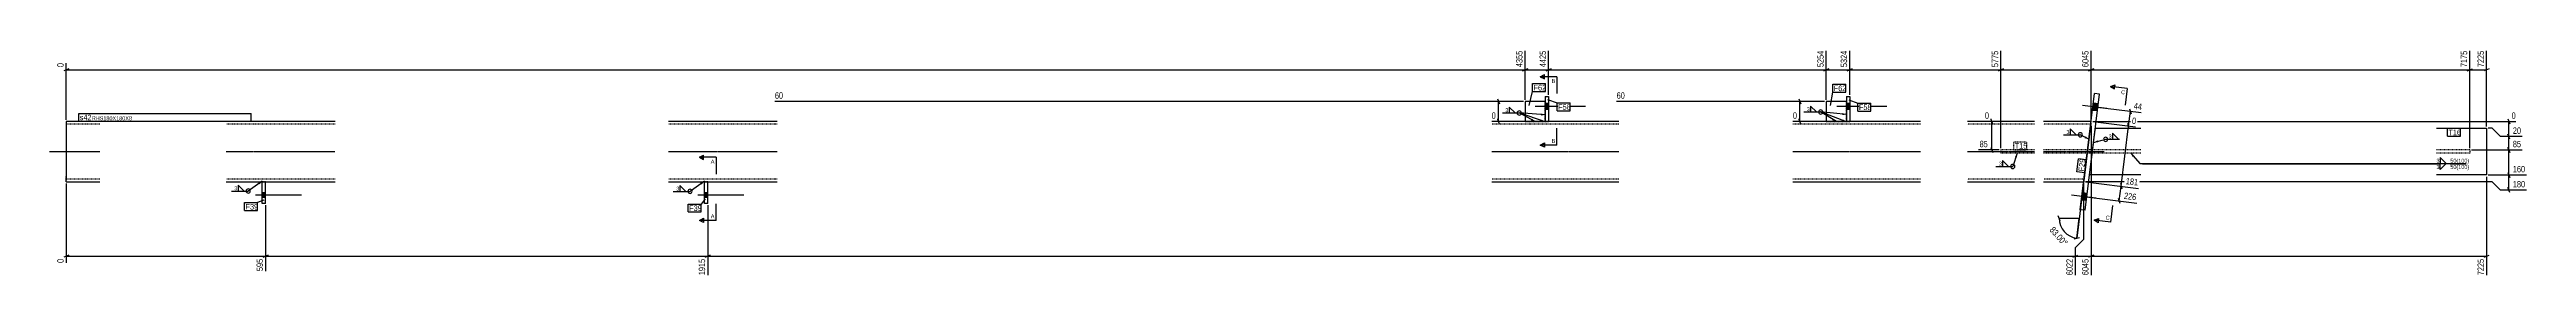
# Model space of a CAD drawing. Header units: millimetres. Extents: x 5285 to 65274, y 8 to 1303.
# Drawn here: x 44208 to 51602, y 8 to 687 of the extents above; entities that cross this region are included whole.
import ezdxf

# ---------------------------------------------------------------- set-up
doc = ezdxf.new("R2010")
doc.units = ezdxf.units.MM
doc.linetypes.add('DXK_LINE_DOT2', pattern=[3.9198, 1.9599, -1.9599])
doc.linetypes.add('DXK_LINE_DOT3', pattern=[5.9187, 2.979, -0.9799, 0.9799, -0.9799])
for name, color, linetype in [('MÅLSÆTNING', 7, 'Continuous'), ('STÅL', 7, 'Continuous'), ('TEKST', 7, 'Continuous')]:
    doc.layers.add(name, color=color, linetype=linetype)
doc.styles.add('Arial', font='ARIAL.TTF', dxfattribs={"height": 0.2})
doc.styles.add('Arial Narrow', font='ARIALN.TTF', dxfattribs={"height": 0.2})

msp = doc.modelspace()

# ---------------------------------------------------------------- hatches: boundary and pattern name
at = {"layer": 'STÅL', "linetype": 'Continuous'}
for points in [[(48683.4, 507.4), (48683.4, 525.4), (48673.4, 525.4), (48673.4, 507.4)], [(48683.4, 507.4), (48683.4, 525.4), (48673.4, 525.4), (48673.4, 507.4)], [(49582.4, 507.4), (49582.4, 525.4), (49572.4, 525.4), (49572.4, 507.4)], [(49582.4, 507.4), (49582.4, 525.4), (49572.4, 525.4), (49572.4, 507.4)], [(50309.8, 526.3), (50307.1, 504.5), (50322, 502.7), (50324.6, 524.5)], [(50309.8, 526.3), (50307.1, 504.5), (50322, 502.7), (50324.6, 524.5)], [(44843.4, 258.4), (44843.4, 244.4), (44853.4, 244.4), (44853.4, 258.4)], [(44843.4, 258.4), (44843.4, 244.4), (44853.4, 244.4), (44853.4, 258.4)], [(46163.4, 258.4), (46163.4, 244.4), (46173.4, 244.4), (46173.4, 258.4)], [(46163.4, 258.4), (46163.4, 244.4), (46173.4, 244.4), (46173.4, 258.4)], [(50276.8, 258.3), (50274.2, 236.5), (50289.1, 234.7), (50291.7, 256.5)], [(50276.8, 258.3), (50274.2, 236.5), (50289.1, 234.7), (50291.7, 256.5)]]:
    msp.add_hatch(color=96, dxfattribs=at).paths.add_polyline_path(points)
at = {"layer": 'TEKST', "linetype": 'Continuous'}
for points in [[(48633.8, 480), (48643.4, 471.4), (48630.9, 474.5)], [(48662.6, 477.2), (48673.4, 470.2), (48660.6, 471.3)], [(48661.2, 495.2), (48673.4, 491.2), (48660.7, 489)], [(49533.3, 480.5), (49542.4, 471.4), (49530.1, 475.2)], [(49561.9, 477.6), (49572.4, 470.2), (49559.6, 471.7)], [(49560.3, 496.5), (49572.4, 492.2), (49559.7, 490.3)], [(50286.8, 426.8), (50296.5, 418.3), (50283.9, 421.2)], [(44831.4, 288), (44843.4, 292.6), (44835, 282.9)], [(46151.4, 288), (46163.4, 292.6), (46155, 282.9)]]:
    msp.add_hatch(color=3, dxfattribs=at).paths.add_polyline_path(points)

# ---------------------------------------------------------------- linework, layer by layer
at = {"layer": 'MÅLSÆTNING', "color": 7, "linetype": 'Continuous'}
for p, q in [((48613.4, 536.4), (48613.4, 682.5)), ((48683.4, 551.4), (48683.4, 682.5)), ((49512.4, 536.4), (49512.4, 682.5)), ((49582.4, 551.4), (49582.4, 682.5)), ((50033.4, 391.4), (50033.4, 682.5)), ((50303, 476.4), (50303, 682.5)), ((50303, 476.4), (50303, 682.5)), ((51433.4, 391.4), (51433.4, 682.5)), ((51483.4, 456.4), (51483.4, 682.5)), ((44265.9, 628.3), (44250.9, 622.3)), ((44258.4, 476.4), (44258.4, 645.9)), ((44258.4, 625.3), (48613.4, 625.3)), ((48605.9, 622.3), (48620.9, 628.3)), ((48675.9, 622.3), (48690.9, 628.3)), ((49504.9, 622.3), (49519.9, 628.3)), ((49574.9, 622.3), (49589.9, 628.3)), ((50025.9, 622.3), (50040.9, 628.3)), ((50310.5, 628.3), (50295.5, 622.3)), ((50295.5, 622.3), (50310.5, 628.3)), ((50303, 625.3), (51433.4, 625.3)), ((51425.9, 622.3), (51440.9, 628.3)), ((51490.9, 628.3), (51475.9, 622.3)), ((48608.4, 531.4), (46373.7, 531.4)), ((48531, 538.9), (48537, 523.9)), ((48534, 471.4), (48534, 531.4)), ((49507.4, 531.4), (48886.5, 531.4)), ((49430.4, 538.9), (49436.4, 523.9)), ((49433.4, 471.4), (49433.4, 531.4)), ((48608.4, 471.4), (48513.4, 471.4)), ((48537, 463.9), (48531, 478.9)), ((49507.4, 471.4), (49412.7, 471.4)), ((49436.4, 463.9), (49430.4, 478.9)), ((50033.1, 471.4), (49985.8, 471.4)), ((50009.5, 463.9), (50003.5, 478.9)), ((50006.5, 386.4), (50006.5, 471.4)), ((50302.4, 466.4), (50260.2, 122.6)), ((50303, 458.3), (50303, 12)), ((50308, 471.4), (51570.4, 471.4)), ((50308, 470.8), (50435.1, 455.2)), ((50313.4, 514.8), (50452.6, 497.7)), ((50392.4, 277.7), (50414.5, 457.7)), ((50416.6, 449.9), (50412.5, 465.5)), ((50414.5, 457.7), (50420, 501.7)), ((50417.9, 509.5), (50422, 493.9)), ((51499.7, 451.4), (51488.4, 451.4)), ((51499.7, 451.4), (51488.4, 451.4)), ((51524.7, 426.4), (51499.7, 451.4)), ((51546.7, 478.9), (51552.7, 463.9)), ((51549.7, 426.4), (51549.7, 471.4)), ((50028.4, 386.4), (49966.3, 386.4)), ((50003.5, 393.9), (50009.5, 378.9)), ((51438.4, 386.4), (51589.9, 386.4)), ((51438.4, 386.4), (51589.9, 386.4)), ((51589.9, 426.4), (51524.7, 426.4)), ((51589.9, 426.4), (51524.7, 426.4)), ((51552.7, 418.9), (51546.7, 433.9)), ((51552.7, 418.9), (51546.7, 433.9)), ((51549.7, 386.4), (51549.7, 426.4)), ((51483.4, 306.4), (51483.4, 12)), ((51488.4, 311.4), (51602.1, 311.4)), ((51546.7, 318.9), (51552.7, 303.9)), ((51549.7, 266.4), (51549.7, 311.4)), ((44258.4, 286.4), (44258.4, 48.6)), ((50280.5, 246.8), (50439, 227.3)), ((50280.9, 119.3), (50280.9, 286.4)), ((50280.9, 119.3), (50280.9, 286.4)), ((51499.7, 291.4), (50285.9, 291.4)), ((50285.9, 290.8), (50444.4, 271.3)), ((50285.9, 290.8), (50444.4, 271.3)), ((50389.1, 225.9), (50385, 241.5)), ((50387, 233.7), (50392.4, 277.7)), ((50390.4, 285.5), (50394.5, 269.9)), ((50390.4, 285.5), (50394.5, 269.9)), ((51524.7, 266.4), (51499.7, 291.4)), ((51602.1, 266.4), (51524.7, 266.4)), ((51552.7, 258.9), (51546.7, 273.9)), ((44853.4, 221.4), (44853.4, 24.2)), ((46173.4, 221.4), (46173.4, 12)), ((46173.4, 221.4), (46173.4, 12)), ((50210.5, 174.6), (50204.5, 189.6)), ((50207.5, 182.1), (50267.5, 182.1)), ((50260.2, 122.6), (50267.5, 182.1)), ((50252.4, 120.5), (50268, 124.6)), ((50255.9, 94.3), (50280.9, 119.3)), ((50255.9, 12), (50255.9, 94.3)), ((44265.9, 72.3), (44250.9, 66.3)), ((44258.4, 69.3), (44853.4, 69.3)), ((44845.9, 66.3), (44860.9, 72.3)), ((46180.9, 72.3), (46165.9, 66.3)), ((46165.9, 66.3), (46180.9, 72.3)), ((50248.4, 66.3), (50263.4, 72.3)), ((50255.9, 69.3), (50303, 69.3)), ((50310.5, 72.3), (50295.5, 66.3)), ((51475.9, 66.3), (51490.9, 72.3))]:
    msp.add_line(p, q, dxfattribs=at)
msp.add_arc((50267.5, 182.1), 60, 180, 263, dxfattribs=at)
at = {"layer": 'STÅL', "color": 2, "linetype": 'Continuous'}
for p, q in [((48673.4, 531.4), (48613.4, 531.4)), ((48613.4, 531.4), (48613.4, 471.4)), ((48673.4, 546.4), (48673.4, 471.4)), ((48673.4, 546.4), (48683.4, 546.4)), ((48683.4, 546.4), (48683.4, 471.4)), ((49572.4, 531.4), (49512.4, 531.4)), ((49512.4, 531.4), (49512.4, 471.4)), ((49572.4, 546.4), (49572.4, 471.4)), ((49572.4, 546.4), (49582.4, 546.4)), ((49582.4, 546.4), (49582.4, 471.4)), ((50270.6, 207.7), (50313.3, 555.1)), ((50285.5, 205.9), (50328.2, 553.3)), ((50328.2, 553.3), (50313.3, 555.1)), ((44358.4, 471.4), (44258.4, 471.4)), ((44258.4, 471.4), (44258.4, 307.4)), ((45060.9, 471.4), (44735.9, 471.4)), ((46380.9, 471.4), (46055.9, 471.4)), ((48893.4, 471.4), (48513.4, 471.4)), ((49793.4, 471.4), (49412.4, 471.4)), ((50133.4, 471.4), (49933.4, 471.4)), ((50303, 471.4), (50160.8, 471.4)), ((50315.7, 451.4), (50451.4, 451.4)), ((51333.4, 451.4), (51483.4, 451.4)), ((51483.4, 451.4), (51483.4, 311.4)), ((44258.4, 307.4), (44258.4, 296.1)), ((44258.4, 291.4), (44258.4, 296.1)), ((50451.4, 311.4), (50298.5, 311.4)), ((51483.4, 311.4), (51333.4, 311.4)), ((44258.4, 291.4), (44358.4, 291.4)), ((44735.9, 291.4), (45060.9, 291.4)), ((44843.4, 226.4), (44843.4, 291.4)), ((44853.4, 226.4), (44843.4, 226.4)), ((44853.4, 226.4), (44853.4, 291.4)), ((46055.9, 291.4), (46380.9, 291.4)), ((46163.4, 226.4), (46163.4, 291.4)), ((46173.4, 226.4), (46163.4, 226.4)), ((46173.4, 226.4), (46173.4, 291.4)), ((48513.4, 291.4), (48893.4, 291.4)), ((49412.4, 291.4), (49793.4, 291.4)), ((49933.4, 291.4), (50133.4, 291.4)), ((50160.8, 291.4), (50280.9, 291.4)), ((50285.5, 205.9), (50270.6, 207.7))]:
    msp.add_line(p, q, dxfattribs=at)
at = {"layer": 'STÅL', "color": 7, "linetype": 'DXK_LINE_DOT2'}
for p, q in [((48673.4, 471.4), (48673.4, 531.4)), ((49572.4, 471.4), (49572.4, 531.4)), ((44358.4, 463.4), (44258.4, 463.4)), ((45060.9, 463.4), (44735.9, 463.4)), ((46380.9, 463.4), (46055.9, 463.4)), ((48893.4, 463.4), (48513.4, 463.4)), ((48613.4, 471.4), (48673.4, 471.4)), ((48673.4, 471.4), (48683.4, 471.4)), ((49793.4, 463.4), (49412.4, 463.4)), ((49512.4, 471.4), (49572.4, 471.4)), ((49572.4, 471.4), (49582.4, 471.4)), ((50133.4, 463.4), (49933.4, 463.4)), ((50302, 463.4), (50160.8, 463.4)), ((50280.9, 291.4), (50303, 471.4)), ((50298.5, 311.4), (50315.7, 451.4)), ((50133.4, 386.4), (50033.4, 386.4)), ((50033.4, 386.4), (50033.4, 376.4)), ((50133.4, 376.4), (50033.4, 376.4)), ((50451.4, 386.4), (50160.8, 386.4)), ((50451.4, 376.4), (50160.8, 376.4)), ((51433.4, 386.4), (51333.4, 386.4)), ((51433.4, 376.4), (51333.4, 376.4)), ((51433.4, 386.4), (51433.4, 376.4)), ((44258.4, 301.3), (44258.4, 307.4)), ((44258.4, 300), (44258.4, 301.3)), ((44258.4, 299.4), (44258.4, 300)), ((44358.4, 299.4), (44258.4, 299.4)), ((44258.4, 296.1), (44258.4, 299.4)), ((45060.9, 299.4), (44735.9, 299.4)), ((46380.9, 299.4), (46055.9, 299.4)), ((48893.4, 299.4), (48513.4, 299.4)), ((49793.4, 299.4), (49412.4, 299.4)), ((50133.4, 299.4), (49933.4, 299.4)), ((50281.9, 299.4), (50160.8, 299.4)), ((44853.4, 291.4), (44843.4, 291.4)), ((46173.4, 291.4), (46163.4, 291.4))]:
    msp.add_line(p, q, dxfattribs=at)
at = {"layer": 'STÅL', "color": 96, "linetype": 'Continuous'}
for p, q in [((48683.4, 525.4), (48673.4, 525.4)), ((48683.4, 525.4), (48673.4, 525.4)), ((49582.4, 525.4), (49572.4, 525.4)), ((49582.4, 525.4), (49572.4, 525.4)), ((50349.6, 510.3), (50277.1, 519.2)), ((50349.6, 510.3), (50277.1, 519.2)), ((50324.6, 524.5), (50309.8, 526.3)), ((50324.6, 524.5), (50309.8, 526.3)), ((48793.4, 516.4), (48643.4, 516.4)), ((48793.4, 516.4), (48643.4, 516.4)), ((48683.4, 507.4), (48673.4, 507.4)), ((48683.4, 507.4), (48673.4, 507.4)), ((49693.4, 516.4), (49543.4, 516.4)), ((49693.4, 516.4), (49543.4, 516.4)), ((49582.4, 507.4), (49572.4, 507.4)), ((49582.4, 507.4), (49572.4, 507.4)), ((50322, 502.7), (50307.1, 504.5)), ((50322, 502.7), (50307.1, 504.5)), ((44960.9, 251.4), (44823.4, 251.4)), ((44960.9, 251.4), (44823.4, 251.4)), ((44853.4, 258.4), (44843.4, 258.4)), ((44853.4, 258.4), (44843.4, 258.4)), ((44853.4, 244.4), (44843.4, 244.4)), ((44853.4, 244.4), (44843.4, 244.4)), ((46280.9, 251.4), (46143.4, 251.4)), ((46280.9, 251.4), (46143.4, 251.4)), ((46173.4, 258.4), (46163.4, 258.4)), ((46173.4, 258.4), (46163.4, 258.4)), ((46173.4, 244.4), (46163.4, 244.4)), ((46173.4, 244.4), (46163.4, 244.4)), ((50316.7, 242.4), (50244.2, 251.2)), ((50316.7, 242.4), (50244.2, 251.2)), ((50289.1, 234.7), (50274.2, 236.5)), ((50289.1, 234.7), (50274.2, 236.5)), ((50291.7, 256.5), (50276.8, 258.3)), ((50291.7, 256.5), (50276.8, 258.3))]:
    msp.add_line(p, q, dxfattribs=at)
at = {"layer": 'STÅL', "color": 7, "linetype": 'DXK_LINE_DOT3'}
for p, q in [((44208.4, 381.4), (44358.4, 381.4)), ((44735.9, 381.4), (45060.9, 381.4)), ((46055.9, 381.4), (46380.9, 381.4)), ((48513.4, 381.4), (48893.4, 381.4)), ((49412.4, 381.4), (49793.4, 381.4)), ((49933.4, 381.4), (50133.4, 381.4)), ((50160.8, 381.4), (50342, 381.4))]:
    msp.add_line(p, q, dxfattribs=at)

# ---------------------------------------------------------------- next in the draw order: wipeouts: each hides what was drawn before it
at = {"color": 0, "linetype": 'Continuous'}
for points, layer in [([(48609.4, 686.5), (48581.4, 686.5), (48581.4, 629.8), (48609.4, 629.8)], 'MÅLSÆTNING'), ([(51429.4, 686.5), (51401.4, 686.5), (51401.4, 629.8), (51429.4, 629.8)], 'MÅLSÆTNING'), ([(44254.4, 649.9), (44226.4, 649.9), (44226.4, 629.8), (44254.4, 629.8)], 'MÅLSÆTNING'), ([(48529.5, 535.4), (48529.5, 563.4), (46369.7, 563.4), (46369.7, 535.4)], 'MÅLSÆTNING'), ([(49428.9, 535.4), (49428.9, 563.4), (48882.5, 563.4), (48882.5, 535.4)], 'MÅLSÆTNING'), ([(51334, 501.2), (51337.5, 529), (50428.3, 532.9), (50424.9, 505.1)], 'MÅLSÆTNING'), ([(50002, 475.4), (50002, 503.4), (49981.8, 503.4), (49981.8, 475.4)], 'MÅLSÆTNING'), ([(51574.4, 475.4), (51574.4, 503.4), (51554.2, 503.4), (51554.2, 475.4)], 'MÅLSÆTNING'), ([(49998.3, 390.4), (49998.3, 418.4), (49966, 418.4), (49966, 390.4)], 'MÅLSÆTNING'), ([(50445.2, 275.3), (50448.7, 303), (50404.4, 308.5), (50401, 280.7)], 'MÅLSÆTNING'), ([(51602.4, 315.4), (51602.4, 343.4), (51557.8, 343.4), (51557.8, 315.4)], 'MÅLSÆTNING'), ([(44254.4, 64.7), (44226.4, 64.7), (44226.4, 44.6), (44254.4, 44.6)], 'MÅLSÆTNING'), ([(44849.4, 64.7), (44821.4, 64.7), (44821.4, 20.2), (44849.4, 20.2)], 'MÅLSÆTNING'), ([(50299, 64.7), (50271, 64.7), (50271, 8), (50299, 8)], 'MÅLSÆTNING'), ([(48703.4, 407.2), (48703.4, 419.7), (48692.3, 419.7), (48692.3, 407.2)], 'TEKST'), ([(46193.4, 345.5), (46193.4, 358), (46182.3, 358), (46182.3, 345.5)], 'TEKST'), ([(50357.6, 177.2), (50359.1, 189.6), (50347.1, 191), (50345.6, 178.6)], 'TEKST')]:
    msp.add_wipeout(points, dxfattribs=at).dxf.layer = layer
at = {"color": 0}
for points in [[(44329.3, 474.9), (44329.3, 492.4), (44298.4, 492.4), (44298.4, 474.9)], [(50237.8, 433.1), (50237.8, 447.6), (50228.2, 447.6), (50228.2, 433.1)], [(50107.9, 389.9), (50107.9, 407.4), (50074.8, 407.4), (50074.8, 389.9)], [(51342.5, 347.1), (51342.5, 361.6), (50455.9, 361.6), (50455.9, 347.1)], [(44768.7, 264.9), (44768.7, 279.4), (44759.1, 279.4), (44759.1, 264.9)], [(46087.8, 263.9), (46087.8, 278.4), (46078.2, 278.4), (46078.2, 263.9)], [(46150.8, 204), (46150.8, 221.5), (46117.8, 221.5), (46117.8, 204)]]:
    msp.add_wipeout(points, dxfattribs=at).dxf.layer = 'TEKST'

# ---------------------------------------------------------------- next in the draw order: hatches: boundary and pattern name
at = {"layer": 'TEKST', "linetype": 'Continuous'}
for points in [[(48670.9, 407.2), (48670.9, 400.9), (48658.4, 400.9)], [(46160.9, 364.2), (46160.9, 358), (46148.4, 364.2)], [(50325.3, 181.1), (50324.5, 174.9), (50312.1, 176.4)]]:
    msp.add_hatch(color=30, dxfattribs=at).paths.add_polyline_path(points)

# ---------------------------------------------------------------- next in the draw order: linework, layer by layer
at = {"layer": 'MÅLSÆTNING', "color": 7, "linetype": 'Continuous'}
for p, q in [((48613.4, 536.4), (48613.4, 682.5)), ((51433.4, 391.4), (51433.4, 682.5)), ((48620.9, 628.3), (48605.9, 622.3)), ((48613.4, 625.3), (48683.4, 625.3)), ((51425.9, 622.3), (51440.9, 628.3)), ((51433.4, 625.3), (51483.4, 625.3)), ((50303, 458.3), (50303, 12)), ((50308, 470.8), (50435.1, 455.2)), ((50416.6, 449.9), (50412.5, 465.5)), ((51524.7, 426.4), (51499.7, 451.4)), ((51546.7, 393.9), (51552.7, 378.9)), ((44853.4, 221.4), (44853.4, 24.2)), ((44860.9, 72.3), (44845.9, 66.3)), ((44853.4, 69.3), (46173.4, 69.3)), ((50310.5, 72.3), (50295.5, 66.3)), ((50303, 69.3), (51483.4, 69.3))]:
    msp.add_line(p, q, dxfattribs=at)
at = {"layer": 'TEKST', "color": 7, "linetype": 'Continuous'}
for p, q in [((48708.4, 400.9), (48708.4, 450.9)), ((48708.4, 400.9), (48658.4, 400.9)), ((46198.4, 364.2), (46148.4, 364.2)), ((46198.4, 364.2), (46198.4, 314.2)), ((50361.8, 170.3), (50312.1, 176.4))]:
    msp.add_line(p, q, dxfattribs=at)
at = {"layer": 'TEKST', "color": 3, "linetype": 'Continuous'}
for p, q in [((50258.2, 431.6), (50240.4, 449.4)), ((50240.4, 449.4), (50240.4, 431.6)), ((50220.4, 431.6), (50270.5, 431.6)), ((50240.4, 431.6), (50258.2, 431.6)), ((50296.5, 418.3), (50270.5, 431.6)), ((51362.9, 345.6), (51345.1, 363.5)), ((51345.1, 363.5), (51345.1, 345.6)), ((51345.1, 345.6), (51362.9, 345.6)), ((44751.4, 263.4), (44801.5, 263.4)), ((44789.2, 263.4), (44771.3, 281.3)), ((44771.3, 281.3), (44771.3, 263.4)), ((44771.3, 263.4), (44789.2, 263.4)), ((44843.4, 292.6), (44801.5, 263.4)), ((46070.4, 262.4), (46120.5, 262.4)), ((46108.2, 262.4), (46090.3, 280.3)), ((46090.3, 280.3), (46090.3, 262.4)), ((46090.3, 262.4), (46108.2, 262.4)), ((46163.4, 292.6), (46120.5, 262.4))]:
    msp.add_line(p, q, dxfattribs=at)
at = {"layer": 'TEKST', "color": 30, "linetype": 'Continuous'}
for p, q in [((46148.4, 364.2), (46160.9, 370.5)), ((46160.9, 358), (46160.9, 370.5)), ((48658.4, 400.9), (48670.9, 407.2)), ((48670.9, 394.7), (48658.4, 400.9)), ((48670.9, 407.2), (48670.9, 394.7)), ((46148.4, 364.2), (46160.9, 358)), ((50312.1, 176.4), (50325.3, 181.1)), ((50323.8, 168.7), (50312.1, 176.4)), ((50325.3, 181.1), (50323.8, 168.7))]:
    msp.add_line(p, q, dxfattribs=at)
at = {"layer": 'TEKST', "color": 3, "linetype": 'Continuous'}
for centre, start, end in [((50270.5, 431.6), 90, 270), ((50270.5, 431.6), 270, 90), ((44801.5, 263.4), 90, 270), ((44801.5, 263.4), 270, 90)]:
    msp.add_arc(centre, 6.25, start, end, dxfattribs=at)

# ---------------------------------------------------------------- next in the draw order: texts
at = {"layer": 'MÅLSÆTNING', "color": 3, "linetype": 'Continuous', "style": 'Arial Narrow'}
for s, height, rotation, p in [('4355', 19.09, 90.00021, (48605.4, 633.8)), ('7175', 19.09, 90.00021, (51425.4, 633.8)), ('0', 19.1, 90.00021, (44250.4, 633.8)), ('44', 19.09, -7.00154, (50429.4, 508.6)), ('0', 19.1, 90.00021, (44250.4, 48.6)), ('595', 19.09, 90.00021, (44845.4, 24.2)), ('6045', 19.09, 90.00021, (50295, 12))]:
    msp.add_text(s, height=height, rotation=rotation, dxfattribs=at).set_placement(p)
for s, height, p in [('0', 19.1, (49985.8, 479.4)), ('0', 19.1, (51558.2, 479.4)), ('85', 19.09, (49970, 394.4))]:
    msp.add_text(s, height=height, dxfattribs=at).set_placement(p)
at = {"layer": 'TEKST', "color": 3, "style": 'Arial Narrow'}
for p in [(50229.2, 434.1), (44760.1, 265.9), (46079.2, 264.9)]:
    msp.add_text('3', height=11.9, dxfattribs=at).set_placement(p)
at = {"layer": 'TEKST', "color": 3, "linetype": 'Continuous', "style": 'Arial'}
for s, p in [('B', (48692.3, 407.2)), ('A', (46182.3, 345.5))]:
    msp.add_text(s, height=11.9, dxfattribs=at).set_placement(p)
msp.add_text('C', height=11.9, rotation=-7.00154, dxfattribs=at).set_placement((50345.6, 178.6))

# ---------------------------------------------------------------- next in the draw order: wipeouts: each hides what was drawn before it
at = {"color": 0, "linetype": 'Continuous'}
for points in [[(48529.5, 475.4), (48529.5, 503.4), (46381.9, 503.4), (46381.9, 475.4)], [(49428.9, 475.4), (49428.9, 503.4), (48894.7, 503.4), (48894.7, 475.4)], [(51602.4, 270.4), (51602.4, 298.4), (51557.8, 298.4), (51557.8, 270.4)], [(50439.8, 231.3), (50443.3, 259.1), (50399, 264.5), (50395.6, 236.7)]]:
    msp.add_wipeout(points, dxfattribs=at).dxf.layer = 'MÅLSÆTNING'
at = {"color": 0}
for points in [[(44329.3, 474.9), (44329.3, 492.4), (44298.4, 492.4), (44298.4, 474.9)], [(50107.9, 389.9), (50107.9, 407.4), (50074.8, 407.4), (50074.8, 389.9)], [(46150.8, 204), (46150.8, 221.5), (46117.8, 221.5), (46117.8, 204)]]:
    msp.add_wipeout(points, dxfattribs=at).dxf.layer = 'TEKST'

# ---------------------------------------------------------------- next in the draw order: hatches: boundary and pattern name
at = {"layer": 'TEKST', "linetype": 'Continuous'}
msp.add_hatch(color=3, dxfattribs=at).paths.add_polyline_path([(50075.5, 365.6), (50082.5, 376.4), (50081.4, 363.6)])

# ---------------------------------------------------------------- next in the draw order: linework, layer by layer
at = {"layer": 'MÅLSÆTNING', "color": 7, "linetype": 'Continuous'}
for p, q in [((51549.7, 311.4), (51549.7, 386.4)), ((51488.4, 311.4), (51602.1, 311.4)), ((51546.7, 318.9), (51552.7, 303.9))]:
    msp.add_line(p, q, dxfattribs=at)
at = {"layer": 'TEKST', "color": 7, "linetype": 'Continuous'}
for p, q in [((44295.4, 471.9), (44295.4, 495.4)), ((46114.8, 224.5), (46153.8, 224.5)), ((46114.8, 201), (46114.8, 224.5)), ((46165.7, 239.7), (46153.8, 224.5)), ((46153.8, 201), (46153.8, 224.5)), ((46114.8, 201), (46153.8, 201)), ((50361.8, 170.3), (50367.8, 220))]:
    msp.add_line(p, q, dxfattribs=at)
at = {"layer": 'TEKST', "color": 7, "linetype": 'DXK_LINE_DOT2'}
for p, q in [((50071.8, 410.4), (50110.9, 410.4)), ((50071.8, 386.9), (50071.8, 410.4)), ((50071.8, 386.9), (50110.9, 386.9)), ((50110.9, 386.9), (50110.9, 410.4))]:
    msp.add_line(p, q, dxfattribs=at)
at = {"layer": 'TEKST', "color": 3, "linetype": 'Continuous'}
for start, end in [(90, 270), (270, 90)]:
    msp.add_arc((46120.5, 262.4), 6.25, start, end, dxfattribs=at)

# ---------------------------------------------------------------- next in the draw order: texts
at = {"layer": 'MÅLSÆTNING', "color": 3, "linetype": 'Continuous', "style": 'Arial Narrow'}
for s, height, p in [('60', 19.09, (46373.7, 539.4)), ('60', 19.09, (48886.5, 539.4)), ('0', 19.1, (48513.4, 479.4)), ('0', 19.1, (49412.7, 479.4)), ('160', 19.09, (51561.8, 319.4)), ('180', 19.09, (51561.8, 274.4))]:
    msp.add_text(s, height=height, dxfattribs=at).set_placement(p)
for s, p in [('181', (50405.5, 284.2)), ('226', (50400.1, 240.2))]:
    msp.add_text(s, height=19.09, rotation=-7.00154, dxfattribs=at).set_placement(p)
at = {"layer": 'TEKST', "color": 3, "style": 'Arial Narrow'}
for s, p in [('T15', (50074.8, 389.9)), ('F39', (46117.8, 204))]:
    msp.add_text(s, height=16.7, dxfattribs=at).set_placement(p)

# ---------------------------------------------------------------- next in the draw order: wipeouts: each hides what was drawn before it
at = {"color": 0, "linetype": 'Continuous'}
for points, layer in [([(48679.4, 686.5), (48651.4, 686.5), (48651.4, 629.8), (48679.4, 629.8)], 'MÅLSÆTNING'), ([(51479.4, 686.5), (51451.4, 686.5), (51451.4, 629.8), (51479.4, 629.8)], 'MÅLSÆTNING'), ([(50439.5, 458.7), (50443, 486.5), (50422.9, 488.9), (50419.5, 461.1)], 'MÅLSÆTNING'), ([(51590.2, 430.4), (51590.2, 458.4), (51557.8, 458.4), (51557.8, 430.4)], 'MÅLSÆTNING'), ([(51479.4, 64.7), (51451.4, 64.7), (51451.4, 8), (51479.4, 8)], 'MÅLSÆTNING'), ([(50403.6, 552.1), (50405.1, 564.5), (50393.2, 566), (50391.7, 553.6)], 'TEKST'), ([(51423.4, 347.1), (51423.4, 361.6), (51374.2, 361.6), (51374.2, 347.1)], 'TEKST')]:
    msp.add_wipeout(points, dxfattribs=at).dxf.layer = layer
at = {"color": 0}
for points, layer in [([(50220.5, 91.5), (50241.5, 110), (50192.8, 165.1), (50171.8, 146.6)], 'MÅLSÆTNING'), ([(44807.6, 474.9), (44807.6, 487.4), (44334.6, 487.4), (44334.6, 474.9)], 'TEKST'), ([(51402.3, 430.4), (51402.3, 447.9), (51369.3, 447.9), (51369.3, 430.4)], 'TEKST'), ([(50363.8, 419.6), (50363.8, 434.1), (50354.2, 434.1), (50354.2, 419.6)], 'TEKST'), ([(50285.1, 354.2), (50267.7, 356.3), (50263.7, 323.5), (50281.1, 321.4)], 'TEKST'), ([(44826.5, 208.3), (44826.5, 225.8), (44793.5, 225.8), (44793.5, 208.3)], 'TEKST')]:
    msp.add_wipeout(points, dxfattribs=at).dxf.layer = layer

# ---------------------------------------------------------------- next in the draw order: hatches: boundary and pattern name
at = {"layer": 'TEKST', "linetype": 'Continuous'}
for color, points in [(30, [(50373.6, 574.7), (50372.9, 568.5), (50361.2, 576.2)]), (3, [(50323.3, 408.9), (50310.4, 408.8), (50321.8, 415)])]:
    msp.add_hatch(color=color, dxfattribs=at).paths.add_polyline_path(points)

# ---------------------------------------------------------------- next in the draw order: linework, layer by layer
at = {"layer": 'MÅLSÆTNING', "color": 7, "linetype": 'Continuous'}
for p, q in [((48683.4, 551.4), (48683.4, 682.5)), ((48690.9, 628.3), (48675.9, 622.3)), ((48683.4, 625.3), (49512.4, 625.3)), ((51552.7, 378.9), (51546.7, 393.9)), ((50255.9, 94.3), (50280.9, 119.3)), ((50255.9, 12), (50255.9, 94.3)), ((46173.4, 69.3), (50255.9, 69.3)), ((50248.4, 66.3), (50263.4, 72.3))]:
    msp.add_line(p, q, dxfattribs=at)
at = {"layer": 'TEKST', "color": 30, "linetype": 'Continuous'}
for p, q in [((50361.2, 576.2), (50374.4, 580.9)), ((50361.2, 576.2), (50372.9, 568.5)), ((50372.9, 568.5), (50374.4, 580.9))]:
    msp.add_line(p, q, dxfattribs=at)
at = {"layer": 'TEKST', "color": 7, "linetype": 'Continuous'}
for q in [(50361.2, 576.2), (50404.8, 520.5)]:
    msp.add_line((50410.8, 570.1), q, dxfattribs=at)
at = {"layer": 'TEKST', "color": 3, "linetype": 'Continuous'}
for p, q in [((50310.4, 408.8), (50346.4, 418.1)), ((50346.4, 418.1), (50387.8, 418.1)), ((50384.2, 418.1), (50366.4, 436)), ((50366.4, 436), (50366.4, 418.1)), ((50366.4, 418.1), (50384.2, 418.1))]:
    msp.add_line(p, q, dxfattribs=at)
for start, end in [(90, 270), (270, 90)]:
    msp.add_arc((50346.4, 418.1), 6.25, start, end, dxfattribs=at)

# ---------------------------------------------------------------- next in the draw order: texts
at = {"layer": 'MÅLSÆTNING', "color": 3, "linetype": 'Continuous', "style": 'Arial Narrow'}
for s, height, rotation, p in [('4425', 19.09, 90.00021, (48675.4, 633.8)), ('7225', 19.09, 90.00021, (51475.4, 633.8)), ('0', 19.1, -7.00154, (50424, 464.6)), ('7225', 19.09, 90.00021, (51475.4, 12))]:
    msp.add_text(s, height=height, rotation=rotation, dxfattribs=at).set_placement(p)
msp.add_text('20', height=19.09, dxfattribs=at).set_placement((51561.8, 434.4))
at = {"layer": 'MÅLSÆTNING', "color": 3, "style": 'Arial Narrow'}
msp.add_text('83.00°', height=19.09, rotation=-48.50088, dxfattribs=at).set_placement((50177.4, 146.2))
at = {"layer": 'TEKST', "color": 3, "linetype": 'Continuous', "style": 'Arial'}
msp.add_text('C', height=11.9, rotation=-7.00154, dxfattribs=at).set_placement((50391.7, 553.6))
at = {"layer": 'TEKST', "color": 3, "style": 'Arial Narrow'}
msp.add_text('3', height=11.9, dxfattribs=at).set_placement((50355.2, 420.6))

# ---------------------------------------------------------------- next in the draw order: wipeouts: each hides what was drawn before it
at = {"color": 0}
for points in [[(44807.6, 474.9), (44807.6, 487.4), (44334.6, 487.4), (44334.6, 474.9)], [(48562.8, 498.2), (48562.8, 512.7), (48553.2, 512.7), (48553.2, 498.2)], [(49462.6, 501.2), (49462.6, 515.7), (49453, 515.7), (49453, 501.2)], [(51402.3, 430.4), (51402.3, 447.9), (51369.3, 447.9), (51369.3, 430.4)], [(50036.2, 338.4), (50036.2, 352.9), (50026.6, 352.9), (50026.6, 338.4)], [(50285.1, 354.2), (50267.7, 356.3), (50263.7, 323.5), (50281.1, 321.4)], [(44826.5, 208.3), (44826.5, 225.8), (44793.5, 225.8), (44793.5, 208.3)]]:
    msp.add_wipeout(points, dxfattribs=at).dxf.layer = 'TEKST'
at = {"color": 0, "linetype": 'Continuous'}
for points in [[(51342.5, 328.4), (51342.5, 342.9), (50455.9, 342.9), (50455.9, 328.4)], [(46193.4, 181.9), (46193.4, 194.4), (46182.3, 194.4), (46182.3, 181.9)]]:
    msp.add_wipeout(points, dxfattribs=at).dxf.layer = 'TEKST'

# ---------------------------------------------------------------- next in the draw order: hatches: boundary and pattern name
at = {"layer": 'TEKST', "linetype": 'Continuous'}
for color, points in [(3, [(50427.2, 364.9), (50421.4, 376.4), (50431.9, 369)]), (30, [(46160.9, 181.9), (46160.9, 175.7), (46148.4, 175.7)])]:
    msp.add_hatch(color=color, dxfattribs=at).paths.add_polyline_path(points)

# ---------------------------------------------------------------- next in the draw order: linework, layer by layer
at = {"layer": 'TEKST', "color": 7, "linetype": 'Continuous'}
for p, q in [((44295.4, 495.4), (44810.6, 495.4)), ((44295.4, 471.9), (44810.6, 471.9)), ((44810.6, 471.9), (44810.6, 495.4)), ((51366.3, 450.9), (51405.3, 450.9)), ((51366.3, 427.4), (51366.3, 450.9)), ((51405.3, 427.4), (51405.3, 450.9)), ((51366.3, 427.4), (51405.3, 427.4)), ((50260.4, 320.9), (50265.1, 359.6)), ((50283.7, 318), (50260.4, 320.9)), ((50288.4, 356.8), (50265.1, 359.6)), ((50283.7, 318), (50288.4, 356.8)), ((44790.5, 228.8), (44829.5, 228.8)), ((44790.5, 205.3), (44790.5, 228.8)), ((44848.3, 235.9), (44829.5, 228.8)), ((44829.5, 205.3), (44829.5, 228.8)), ((46198.4, 175.7), (46198.4, 225.7)), ((44790.5, 205.3), (44829.5, 205.3)), ((46198.4, 175.7), (46148.4, 175.7))]:
    msp.add_line(p, q, dxfattribs=at)
at = {"layer": 'TEKST', "color": 3, "linetype": 'Continuous'}
for p, q in [((48545.5, 496.7), (48595.6, 496.7)), ((48583.2, 496.7), (48565.4, 514.6)), ((48565.4, 514.6), (48565.4, 496.7)), ((48565.4, 496.7), (48583.2, 496.7)), ((48673.4, 491.2), (48595.6, 496.7)), ((48673.4, 470.2), (48595.6, 496.7)), ((48643.4, 471.4), (48595.6, 496.7)), ((49445.2, 499.7), (49495.4, 499.7)), ((49483, 499.7), (49465.2, 517.6)), ((49465.2, 517.6), (49465.2, 499.7)), ((49465.2, 499.7), (49483, 499.7)), ((49572.4, 470.2), (49495.4, 499.7)), ((49542.4, 471.4), (49495.4, 499.7)), ((49572.4, 492.2), (49495.4, 499.7)), ((50082.5, 376.4), (50069, 336.9)), ((50421.4, 376.4), (50448.1, 345.6)), ((50018.9, 336.9), (50069, 336.9)), ((50056.7, 336.9), (50038.8, 354.8)), ((50038.8, 354.8), (50038.8, 336.9)), ((50038.8, 336.9), (50056.7, 336.9)), ((51345.1, 345.6), (51362.9, 345.6)), ((51362.9, 345.6), (51345.1, 327.8)), ((51345.1, 327.8), (51345.1, 345.6))]:
    msp.add_line(p, q, dxfattribs=at)
at = {"layer": 'TEKST', "color": 30, "linetype": 'Continuous'}
for p, q in [((46148.4, 175.7), (46160.9, 181.9)), ((46160.9, 169.4), (46148.4, 175.7)), ((46160.9, 181.9), (46160.9, 169.4))]:
    msp.add_line(p, q, dxfattribs=at)
at = {"layer": 'TEKST', "color": 3, "linetype": 'Continuous'}
for centre, start, end in [((48595.6, 496.7), 90, 270), ((48595.6, 496.7), 270, 90), ((49495.4, 499.7), 90, 270), ((49495.4, 499.7), 270, 90), ((50069, 336.9), 90, 270), ((50069, 336.9), 270, 90)]:
    msp.add_arc(centre, 6.25, start, end, dxfattribs=at)

# ---------------------------------------------------------------- next in the draw order: texts
at = {"layer": 'TEKST', "color": 3, "style": 'Arial Narrow'}
for s, height, p in [('s42', 16.7, (44298.4, 474.9)), ('RHS180X180X8', 11.93, (44334.6, 474.9)), ('3', 11.9, (48554.2, 499.2)), ('3', 11.9, (49454, 502.2)), ('T16', 16.7, (51369.3, 430.4)), ('3', 11.9, (50027.6, 339.4)), ('F39', 16.7, (44793.5, 208.3))]:
    msp.add_text(s, height=height, dxfattribs=at).set_placement(p)
msp.add_text('F29', height=16.7, rotation=82.99867, dxfattribs=at).set_placement((50281.1, 321.4))
at = {"layer": 'TEKST', "color": 3, "linetype": 'Continuous', "style": 'Arial'}
msp.add_text('A', height=11.9, dxfattribs=at).set_placement((46182.3, 181.9))

# ---------------------------------------------------------------- next in the draw order: wipeouts: each hides what was drawn before it
at = {"color": 0, "linetype": 'Continuous'}
for points, layer in [([(49508.4, 686.5), (49480.4, 686.5), (49480.4, 629.8), (49508.4, 629.8)], 'MÅLSÆTNING'), ([(51590.2, 390.4), (51590.2, 418.4), (51557.8, 418.4), (51557.8, 390.4)], 'MÅLSÆTNING'), ([(46169.4, 64.7), (46141.4, 64.7), (46141.4, 8), (46169.4, 8)], 'MÅLSÆTNING'), ([(50251.9, 64.7), (50223.9, 64.7), (50223.9, 8), (50251.9, 8)], 'MÅLSÆTNING'), ([(48703.4, 586.4), (48703.4, 598.9), (48692.3, 598.9), (48692.3, 586.4)], 'TEKST')]:
    msp.add_wipeout(points, dxfattribs=at).dxf.layer = layer
at = {"color": 0}
msp.add_wipeout([(48744.9, 506.2), (48744.9, 523.7), (48711.9, 523.7), (48711.9, 506.2)], dxfattribs=at).dxf.layer = 'TEKST'

# ---------------------------------------------------------------- next in the draw order: hatches: boundary and pattern name
at = {"layer": 'TEKST', "linetype": 'Continuous'}
msp.add_hatch(color=30, dxfattribs=at).paths.add_polyline_path([(48670.9, 605.1), (48670.9, 598.9), (48658.4, 605.1)])

# ---------------------------------------------------------------- next in the draw order: linework, layer by layer
at = {"layer": 'MÅLSÆTNING', "color": 7, "linetype": 'Continuous'}
for p, q in [((49512.4, 536.4), (49512.4, 682.5)), ((49519.9, 628.3), (49504.9, 622.3)), ((49512.4, 625.3), (49582.4, 625.3))]:
    msp.add_line(p, q, dxfattribs=at)
at = {"layer": 'TEKST', "color": 30, "linetype": 'Continuous'}
for p, q in [((48658.4, 605.1), (48670.9, 611.4)), ((48658.4, 605.1), (48670.9, 598.9)), ((48670.9, 598.9), (48670.9, 611.4))]:
    msp.add_line(p, q, dxfattribs=at)
at = {"layer": 'TEKST', "color": 7, "linetype": 'Continuous'}
msp.add_line((48708.4, 605.1), (48658.4, 605.1), dxfattribs=at)

# ---------------------------------------------------------------- next in the draw order: texts
at = {"layer": 'MÅLSÆTNING', "color": 3, "linetype": 'Continuous', "style": 'Arial Narrow'}
for s, p in [('5254', (49504.4, 633.8)), ('1915', (46165.4, 12)), ('6022', (50247.9, 12))]:
    msp.add_text(s, height=19.09, rotation=90.00021, dxfattribs=at).set_placement(p)
msp.add_text('85', height=19.09, dxfattribs=at).set_placement((51561.8, 394.4))
at = {"layer": 'TEKST', "color": 3, "linetype": 'Continuous', "style": 'Arial'}
msp.add_text('B', height=11.9, dxfattribs=at).set_placement((48692.3, 586.4))

# ---------------------------------------------------------------- next in the draw order: wipeouts: each hides what was drawn before it
at = {"color": 0}
msp.add_wipeout([(48744.9, 506.2), (48744.9, 523.7), (48711.9, 523.7), (48711.9, 506.2)], dxfattribs=at).dxf.layer = 'TEKST'
at = {"color": 0, "linetype": 'Continuous'}
msp.add_wipeout([(51423.4, 328.4), (51423.4, 342.9), (51374.2, 342.9), (51374.2, 328.4)], dxfattribs=at).dxf.layer = 'TEKST'

# ---------------------------------------------------------------- next in the draw order: linework, layer by layer
at = {"layer": 'TEKST', "color": 7, "linetype": 'Continuous'}
for p, q in [((48708.4, 605.1), (48708.4, 555.1)), ((48679.9, 536.9), (48708.9, 526.7)), ((48708.9, 526.7), (48747.9, 526.7)), ((48708.9, 503.2), (48708.9, 526.7)), ((48747.9, 503.2), (48747.9, 526.7)), ((48708.9, 503.2), (48747.9, 503.2))]:
    msp.add_line(p, q, dxfattribs=at)
at = {"layer": 'TEKST', "color": 3, "linetype": 'Continuous'}
msp.add_line((50448.1, 345.6), (51422.4, 345.6), dxfattribs=at)

# ---------------------------------------------------------------- next in the draw order: texts
at = {"layer": 'TEKST', "color": 3, "style": 'Arial Narrow'}
for s, height, p in [('F58', 16.7, (48711.9, 506.2)), ('3', 11.9, (51333.9, 348.1))]:
    msp.add_text(s, height=height, dxfattribs=at).set_placement(p)
at = {"layer": 'TEKST', "color": 3, "linetype": 'Continuous', "style": 'Arial Narrow'}
for s, height, p in [('3', 11.9, (51333.9, 329.4)), ('50(100)', 11.93, (51375.2, 348.1)), ('50(100)', 11.93, (51375.2, 329.4))]:
    msp.add_text(s, height=height, dxfattribs=at).set_placement(p)

# ---------------------------------------------------------------- next in the draw order: wipeouts: each hides what was drawn before it
at = {"color": 0, "linetype": 'Continuous'}
msp.add_wipeout([(49578.4, 686.5), (49550.4, 686.5), (49550.4, 629.8), (49578.4, 629.8)], dxfattribs=at).dxf.layer = 'MÅLSÆTNING'

# ---------------------------------------------------------------- next in the draw order: linework, layer by layer
at = {"layer": 'MÅLSÆTNING', "color": 7, "linetype": 'Continuous'}
for p, q in [((49582.4, 551.4), (49582.4, 682.5)), ((49589.9, 628.3), (49574.9, 622.3)), ((49582.4, 625.3), (50033.4, 625.3))]:
    msp.add_line(p, q, dxfattribs=at)

# ---------------------------------------------------------------- next in the draw order: texts
at = {"layer": 'MÅLSÆTNING', "color": 3, "linetype": 'Continuous', "style": 'Arial Narrow'}
msp.add_text('5324', height=19.09, rotation=90.00021, dxfattribs=at).set_placement((49574.4, 633.8))

# ---------------------------------------------------------------- next in the draw order: wipeouts: each hides what was drawn before it
at = {"color": 0}
msp.add_wipeout([(48671.4, 564.1), (48671.4, 581.6), (48638.4, 581.6), (48638.4, 564.1)], dxfattribs=at).dxf.layer = 'TEKST'

# ---------------------------------------------------------------- next in the draw order: wipeouts: each hides what was drawn before it
at = {"color": 0, "linetype": 'Continuous'}
msp.add_wipeout([(50029.4, 686.5), (50001.4, 686.5), (50001.4, 629.8), (50029.4, 629.8)], dxfattribs=at).dxf.layer = 'MÅLSÆTNING'
at = {"color": 0}
for points in [[(48671.4, 564.1), (48671.4, 581.6), (48638.4, 581.6), (48638.4, 564.1)], [(49567.4, 562.1), (49567.4, 579.6), (49534.4, 579.6), (49534.4, 562.1)], [(49642.7, 505.5), (49642.7, 523), (49609.6, 523), (49609.6, 505.5)]]:
    msp.add_wipeout(points, dxfattribs=at).dxf.layer = 'TEKST'

# ---------------------------------------------------------------- next in the draw order: linework, layer by layer
at = {"layer": 'MÅLSÆTNING', "color": 7, "linetype": 'Continuous'}
for p, q in [((50033.4, 391.4), (50033.4, 682.5)), ((50040.9, 628.3), (50025.9, 622.3)), ((50033.4, 625.3), (50303, 625.3))]:
    msp.add_line(p, q, dxfattribs=at)
at = {"layer": 'TEKST', "color": 7, "linetype": 'Continuous'}
for p, q in [((48625.7, 519.1), (48635.4, 561.1)), ((48635.4, 584.6), (48674.4, 584.6)), ((48635.4, 561.1), (48635.4, 584.6)), ((48635.4, 561.1), (48674.4, 561.1)), ((48674.4, 561.1), (48674.4, 584.6))]:
    msp.add_line(p, q, dxfattribs=at)

# ---------------------------------------------------------------- next in the draw order: texts
at = {"layer": 'MÅLSÆTNING', "color": 3, "linetype": 'Continuous', "style": 'Arial Narrow'}
msp.add_text('5775', height=19.09, rotation=90.00021, dxfattribs=at).set_placement((50025.4, 633.8))
at = {"layer": 'TEKST', "color": 3, "style": 'Arial Narrow'}
msp.add_text('F62', height=16.7, dxfattribs=at).set_placement((48638.4, 564.1))

# ---------------------------------------------------------------- next in the draw order: wipeouts: each hides what was drawn before it
at = {"color": 0}
for points in [[(49567.4, 562.1), (49567.4, 579.6), (49534.4, 579.6), (49534.4, 562.1)], [(49642.7, 505.5), (49642.7, 523), (49609.6, 523), (49609.6, 505.5)]]:
    msp.add_wipeout(points, dxfattribs=at).dxf.layer = 'TEKST'

# ---------------------------------------------------------------- next in the draw order: linework, layer by layer
at = {"layer": 'TEKST', "color": 7, "linetype": 'Continuous'}
for p, q in [((49524.7, 519.1), (49531.4, 559.1)), ((49531.4, 582.6), (49570.4, 582.6)), ((49531.4, 559.1), (49531.4, 582.6)), ((49531.4, 559.1), (49570.4, 559.1)), ((49570.4, 559.1), (49570.4, 582.6)), ((49579.8, 535.6), (49606.6, 526)), ((49606.6, 526), (49645.7, 526)), ((49606.6, 502.5), (49606.6, 526)), ((49645.7, 502.5), (49645.7, 526)), ((49606.6, 502.5), (49645.7, 502.5))]:
    msp.add_line(p, q, dxfattribs=at)

# ---------------------------------------------------------------- next in the draw order: texts
at = {"layer": 'TEKST', "color": 3, "style": 'Arial Narrow'}
for s, p in [('F62', (49534.4, 562.1)), ('F58', (49609.6, 505.5))]:
    msp.add_text(s, height=16.7, dxfattribs=at).set_placement(p)

# ---------------------------------------------------------------- next in the draw order: wipeouts: each hides what was drawn before it
at = {"color": 0, "linetype": 'Continuous'}
msp.add_wipeout([(50299, 686.5), (50271, 686.5), (50271, 629.8), (50299, 629.8)], dxfattribs=at).dxf.layer = 'MÅLSÆTNING'

# ---------------------------------------------------------------- next in the draw order: texts
at = {"layer": 'MÅLSÆTNING', "color": 3, "linetype": 'Continuous', "style": 'Arial Narrow'}
msp.add_text('6045', height=19.09, rotation=90.00021, dxfattribs=at).set_placement((50295, 633.8))

doc.saveas('drawing.dxf')
